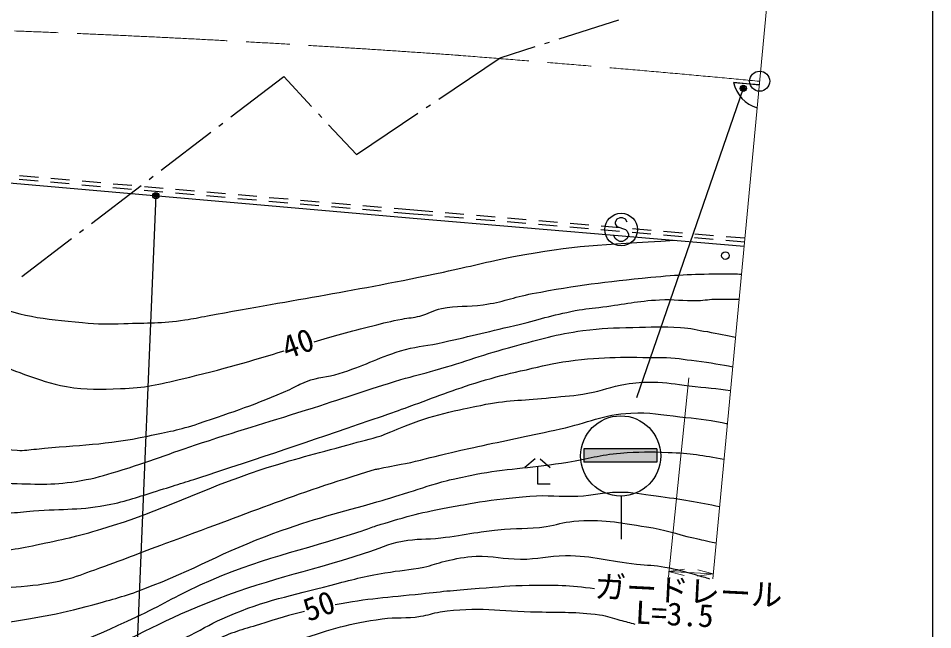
# Model space of a CAD drawing. Units: millimetres, scale not verified. Extents: x 40000 to 680000, y 20000 to 380760.
# Drawn here: x 506020 to 579000, y 244214 to 292998 of the extents above; entities that cross this region are included whole.
import ezdxf
from ezdxf.enums import TextEntityAlignment as Align

# ---------------------------------------------------------------- set-up
doc = ezdxf.new("R2010")
doc.units = ezdxf.units.MM
doc.header["$LTSCALE"] = 1000
doc.header["$PDMODE"] = 32
doc.header["$PDSIZE"] = 500
doc.linetypes.add('CHAIN', pattern=[18.5, 12, -1.5, 3.5, -1.5])
for name, color, linetype, lineweight in [('M-BGD', 7, 'Continuous', 25), ('M-BGD-HTXT', 7, 'Continuous', 13), ('M-BMK', 2, 'CHAIN', 13), ('M-BMK-SRVR', 3, 'Continuous', 25), ('M-STR-HTXT', 7, 'Continuous', 13), ('M-STR-STRC', 7, 'Continuous', 25), ('M-TTL-BAND', 7, 'Continuous', 25)]:
    doc.layers.add(name, color=color, linetype=linetype, lineweight=lineweight)
doc.styles.add('ＭＳ ゴシック', font='')
doc.styles.get('ＭＳ ゴシック').set_extended_font_data('MS Gothic')

msp = doc.modelspace()

# ---------------------------------------------------------------- hatches: boundary and pattern name
at = {"layer": 'M-STR-STRC'}
msp.add_hatch(color=256, dxfattribs=at).paths.add_polyline_path([(556988, 257571), (556988, 258651), (551157, 258651), (551157, 257571)])

# ---------------------------------------------------------------- linework, layer by layer
at = {"layer": 'M-BGD'}
for p, q in [((549183, 291347), (553943, 292876)), ((544478, 289835), (547279, 290735)), ((548041, 290980), (548421, 291102)), ((539571, 286541), (544478, 289835)), ((522987, 285123), (527216, 288350)), ((527216, 288350), (529428, 285973)), ((563105, 287868), (565165, 287723)), ((538574, 285872), (538907, 286095)), ((529973, 285388), (530246, 285095)), ((533003, 282133), (537910, 285427)), ((522033, 284395), (522351, 284638)), ((517423, 280876), (521397, 283910)), ((530791, 284509), (533003, 282133)), ((506128, 280455), (507622, 280324)), ((516469, 280148), (516787, 280391)), ((506102, 280156), (507596, 280026)), ((508592, 279938), (510087, 279808)), ((508618, 280237), (510113, 280107)), ((511083, 279721), (512577, 279590)), ((511109, 280019), (512603, 279889)), ((511858, 276629), (515833, 279663)), ((513599, 279802), (515094, 279671)), ((516090, 279584), (517584, 279453)), ((513573, 279503), (515068, 279372)), ((516064, 279285), (517558, 279154)), ((518554, 279067), (520049, 278936)), ((518580, 279366), (520075, 279235)), ((521045, 278849), (522539, 278718)), ((521071, 279148), (522565, 279017)), ((523561, 278930), (525056, 278799)), ((523535, 278631), (525030, 278501)), ((526026, 278413), (527520, 278283)), ((526052, 278712), (527546, 278582)), ((528516, 278196), (530011, 278065)), ((528542, 278494), (530037, 278364)), ((531033, 278277), (532527, 278146)), ((533523, 278059), (535018, 277928)), ((531007, 277978), (532501, 277847)), ((533497, 277760), (534992, 277629)), ((535988, 277542), (537569, 277404)), ((536014, 277841), (537595, 277703)), ((537569, 277404), (539066, 277277)), ((537595, 277703), (539093, 277576)), ((540090, 277492), (541584, 277365)), ((540063, 277193), (541557, 277066)), ((542554, 276982), (544049, 276856)), ((542581, 277281), (544075, 277155)), ((545045, 276772), (546540, 276645)), ((545072, 277070), (546567, 276944)), ((547563, 276860), (549058, 276733)), ((550054, 276649), (551549, 276523)), ((510904, 275901), (511222, 276144)), ((547536, 276561), (549031, 276435)), ((550027, 276350), (551522, 276224)), ((552518, 276140), (554013, 276013)), ((552545, 276438), (554040, 276312)), ((555009, 275929), (556504, 275803)), ((555036, 276228), (556531, 276101)), ((557527, 276017), (559022, 275891)), ((506294, 272383), (510268, 275416)), ((557501, 275718), (558995, 275592)), ((559992, 275508), (561486, 275381)), ((560019, 275807), (561513, 275680)), ((562483, 275297), (563980, 275170)), ((562510, 275596), (564008, 275469)), ((547260, 257857), (546460, 257157)), ((547660, 257857), (548460, 257157)), ((547460, 257257), (547460, 255857)), ((547460, 255857), (548460, 255857))]:
    msp.add_line(p, q, dxfattribs=at)
msp.add_lwpolyline([(483078, 281821), (537539, 277057), (563948, 274824)], dxfattribs=at)
for centre, radius, start, end in [((565768, 288475), 2731, 192.84263, 253.42279), ((428810, -1157139), 1451234, 84.60885, 84.69034)]:
    msp.add_arc(centre, radius, start, end, dxfattribs=at)
for points, knots in [([(497554, 280555), (497064, 279759), (496817, 279348), (496717, 278480), (496616, 277591), (496728, 277035), (497099, 276220), (497798, 274691), (498569, 274006), (499829, 272893), (501044, 271818), (501642, 270997), (503150, 270399), (506114, 269223), (507962, 268998), (511138, 268717), (512425, 268604), (513153, 268600), (514444, 268646), (516348, 268713), (517429, 268654), (519314, 268929), (520027, 269033), (520421, 269128), (521130, 269259), (528483, 270616), (532635, 271205), (539951, 272751), (542142, 273214), (543351, 273564), (545551, 273982), (550503, 274922), (552329, 274898), (558388, 275294)], [0, 0, 0, 0, 1, 1, 1, 2, 2, 2, 3, 3, 3, 4, 4, 4, 5, 5, 5, 6, 6, 6, 7, 7, 7, 8, 8, 8, 9, 9, 9, 10, 10, 10, 11, 11, 11, 11]), ([(482658, 278109), (484747, 277655), (485298, 277518), (487005, 277218), (487738, 277089), (488181, 277145), (488885, 276904), (490856, 276231), (491759, 275367), (493456, 274159), (495604, 272630), (496684, 271602), (498634, 269825), (499309, 269210), (499530, 268697), (500251, 268137), (501581, 267104), (502341, 266518), (503837, 265744), (504852, 265218), (505448, 264969), (506526, 264586), (507807, 264131), (508531, 263853), (509870, 263619), (511532, 263328), (512499, 263398), (514185, 263447), (516131, 263504), (517210, 263793), (519105, 264235), (522328, 264987), (524750, 265713), (527227, 266459)], [0, 0, 0, 0, 1, 1, 1, 2, 2, 2, 3, 3, 3, 4, 4, 4, 5, 5, 5, 6, 6, 6, 7, 7, 7, 8, 8, 8, 9, 9, 9, 10, 10, 10, 11, 11, 11, 11]), ([(482219, 276586), (484332, 275592), (485046, 275208), (486693, 274063), (488783, 272610), (489776, 271532), (491480, 269640), (493240, 267687), (493736, 266185), (495537, 264270), (497109, 262599), (498198, 261841), (500146, 260629), (501170, 259993), (501827, 259778), (502949, 259333), (504069, 258889), (504724, 258590), (505927, 258529), (506529, 258499), (506867, 258572), (507466, 258632), (510946, 258981), (512938, 258943), (516360, 259665), (517954, 260001), (518866, 260142), (520409, 260666), (523282, 261642), (524907, 262169), (527686, 263388), (528214, 263620), (528480, 263821), (529022, 264020), (530007, 264381), (530629, 264348), (531633, 264654), (533583, 265247), (534581, 265856), (536526, 266464), (537663, 266819), (538353, 266804), (539516, 267061), (541917, 267590), (543254, 267922), (545646, 268494), (547535, 268945), (548570, 269303), (550477, 269673), (551326, 269837), (551814, 269853), (552672, 269965), (554435, 270197), (555412, 270442), (557188, 270539), (558381, 270603), (559052, 270440), (560246, 270481), (560846, 270501), (561179, 270588), (561780, 270595), (562438, 270602), (563010, 270596), (563547, 270578)], [0, 0, 0, 0, 1, 1, 1, 2, 2, 2, 3, 3, 3, 4, 4, 4, 5, 5, 5, 6, 6, 6, 7, 7, 7, 8, 8, 8, 9, 9, 9, 10, 10, 10, 11, 11, 11, 12, 12, 12, 13, 13, 13, 14, 14, 14, 15, 15, 15, 16, 16, 16, 17, 17, 17, 18, 18, 18, 19, 19, 19, 20, 20, 20, 21, 21, 21, 21]), ([(481305, 273417), (482726, 272532), (483161, 272245), (484261, 271373), (485534, 270363), (486182, 269711), (487293, 268525), (489974, 265662), (490737, 263410), (493522, 260647), (494868, 259312), (495651, 258536), (497298, 257598), (498363, 256992), (499056, 256810), (500252, 256542), (502282, 256087), (503460, 255974), (505539, 255892), (507688, 255807), (508920, 255754), (511040, 256113), (512183, 256307), (512805, 256516), (513916, 256848), (516570, 257642), (518002, 258260), (520638, 259115), (524121, 260244), (526090, 260818), (529580, 261926), (532307, 262792), (533813, 263347), (536554, 264168), (537620, 264487), (538236, 264602), (539304, 264915), (541775, 265639), (543123, 266170), (545610, 266841), (547727, 267411), (548912, 267784), (551084, 268084), (552625, 268296), (553504, 268291), (555058, 268328), (556551, 268363), (557391, 268423), (558881, 268333), (559723, 268282), (560182, 268135), (561014, 267995), (561864, 267851), (562584, 267707), (563263, 267568)], [0, 0, 0, 0, 1, 1, 1, 2, 2, 2, 3, 3, 3, 4, 4, 4, 5, 5, 5, 6, 6, 6, 7, 7, 7, 8, 8, 8, 9, 9, 9, 10, 10, 10, 11, 11, 11, 12, 12, 12, 13, 13, 13, 14, 14, 14, 15, 15, 15, 16, 16, 16, 17, 17, 17, 18, 18, 18, 18]), ([(529626, 267177), (531042, 267594), (532555, 268021), (534303, 268467), (535214, 268700), (535726, 268823), (536649, 269000), (537204, 269106), (537528, 269102), (538075, 269242), (538762, 269416), (539095, 269698), (539790, 269837), (541076, 270093), (541834, 269969), (543133, 270143), (544685, 270352), (545503, 270745), (547043, 271031), (550706, 271711), (552784, 271971), (556492, 272332), (558763, 272553), (560045, 272606), (562327, 272605), (562854, 272605), (563309, 272600), (563737, 272589)], [0, 0, 0, 0, 1, 1, 1, 2, 2, 2, 3, 3, 3, 4, 4, 4, 5, 5, 5, 6, 6, 6, 7, 7, 7, 8, 8, 8, 9, 9, 9, 9]), ([(480491, 270768), (481290, 270150), (481518, 269888), (482144, 269288), (484984, 266569), (485581, 264202), (487958, 261069), (488783, 259981), (489006, 259119), (490106, 258309), (492442, 256586), (493769, 255525), (496482, 254493), (497236, 254207), (497669, 254052), (498463, 253915), (500221, 253612), (501210, 253354), (502994, 253340), (503849, 253334), (504324, 253437), (505176, 253507), (505980, 253573), (506429, 253616), (507232, 253686), (509642, 253896), (511034, 253730), (513401, 254223), (514968, 254549), (515806, 254897), (517337, 255363), (518780, 255804), (519586, 256058), (521019, 256529), (526556, 258347), (529730, 259419), (535083, 261259)], [0, 0, 0, 0, 1, 1, 1, 2, 2, 2, 3, 3, 3, 4, 4, 4, 5, 5, 5, 6, 6, 6, 7, 7, 7, 8, 8, 8, 9, 9, 9, 10, 10, 10, 11, 11, 11, 12, 12, 12, 12]), ([(479195, 266978), (480374, 265383), (480721, 264898), (481571, 263484), (482512, 261918), (482638, 260804), (483708, 259323), (485089, 257411), (486125, 256505), (488003, 255076), (489944, 253599), (491157, 252872), (493432, 251992), (495300, 251269), (496411, 250941), (498404, 250736), (501023, 250466), (502523, 250312), (505142, 250580), (506062, 250674), (506570, 250797), (507475, 250986), (509530, 251415), (510689, 251643), (512697, 252254), (517762, 253796), (520370, 255329), (525397, 256988), (528078, 257873), (529633, 258198), (532346, 258977), (533391, 259277), (534086, 259397), (534979, 259694)], [0, 0, 0, 0, 1, 1, 1, 2, 2, 2, 3, 3, 3, 4, 4, 4, 5, 5, 5, 6, 6, 6, 7, 7, 7, 8, 8, 8, 9, 9, 9, 10, 10, 10, 11, 11, 11, 11]), ([(537649, 262171), (539526, 262867), (541010, 263466), (543304, 264138), (544567, 264508), (545288, 264670), (546571, 264962), (547885, 265261), (548617, 265464), (549952, 265647), (552825, 266041), (554470, 265940), (557370, 265934), (558460, 265931), (559065, 265796), (560146, 265659), (561258, 265519), (562170, 265362), (563039, 265192)], [0, 0, 0, 0, 1, 1, 1, 2, 2, 2, 3, 3, 3, 4, 4, 4, 5, 5, 5, 6, 6, 6, 6]), ([(543345, 262204), (545259, 262564), (546481, 262503), (548517, 262731), (549675, 262861), (550337, 262853), (551481, 263075), (552665, 263305), (553293, 263601), (554483, 263798), (555327, 263938), (555811, 263977), (556666, 263965), (557805, 263948), (558437, 263815), (559568, 263678), (560877, 263519), (561802, 263470), (562859, 263288)], [0, 0, 0, 0, 1, 1, 1, 2, 2, 2, 3, 3, 3, 4, 4, 4, 5, 5, 5, 6, 6, 6, 6]), ([(543129, 258924), (545185, 259367), (546838, 259698), (549297, 260240), (551492, 260723), (552667, 261394), (554912, 261504), (556439, 261578), (557294, 261366), (558814, 261204), (560145, 261062), (560895, 260996), (562208, 260741), (562347, 260714), (562481, 260687), (562611, 260660)], [0, 0, 0, 0, 1, 1, 1, 2, 2, 2, 3, 3, 3, 4, 4, 4, 5, 5, 5, 5]), ([(477138, 260960), (478713, 258360), (479207, 257381), (481038, 255509), (482306, 254213), (483081, 253533), (484561, 252486), (485846, 251576), (486620, 251123), (488059, 250484), (490024, 249611), (491159, 249181), (493221, 248572), (494182, 248288), (494719, 248107), (495707, 247944), (497564, 247638), (498621, 247535), (500502, 247470), (502750, 247394), (504017, 247460), (506256, 247667), (507631, 247793), (508409, 247880), (509750, 248213), (510697, 248448), (511200, 248677), (512121, 248998), (514359, 249779), (515581, 250302), (517808, 251112), (524285, 253466), (527845, 254999), (534443, 256986), (534577, 257027), (534694, 257048), (534805, 257061)], [0, 0, 0, 0, 1, 1, 1, 2, 2, 2, 3, 3, 3, 4, 4, 4, 5, 5, 5, 6, 6, 6, 7, 7, 7, 8, 8, 8, 9, 9, 9, 10, 10, 10, 11, 11, 11, 12, 12, 12, 12]), ([(475950, 259039), (477465, 256450), (478034, 255489), (479829, 253590), (481650, 251664), (482920, 250811), (485145, 249370), (487341, 247948), (488847, 247652), (491243, 246602), (492146, 246205), (492614, 245870), (493565, 245608), (495485, 245079), (496584, 244827), (498563, 244604), (499994, 244443), (500808, 244440), (502247, 244495), (503053, 244526), (503507, 244546), (504303, 244674), (507320, 245160), (509030, 245389), (511973, 246210), (513576, 246657), (514490, 246874), (516046, 247464), (520172, 249027), (522281, 250405), (526425, 251917), (529629, 253087), (531720, 253570), (534629, 254407)], [0, 0, 0, 0, 1, 1, 1, 2, 2, 2, 3, 3, 3, 4, 4, 4, 5, 5, 5, 6, 6, 6, 7, 7, 7, 8, 8, 8, 9, 9, 9, 10, 10, 10, 11, 11, 11, 11]), ([(542982, 256702), (545243, 257079), (547147, 257146), (549885, 257591), (551524, 257858), (552422, 258167), (554077, 258303), (555564, 258425), (556405, 258416), (557896, 258364), (559656, 258303), (560668, 258124), (562342, 257815)], [0, 0, 0, 0, 1, 1, 1, 2, 2, 2, 3, 3, 3, 4, 4, 4, 4]), ([(474301, 256375), (476572, 253021), (477259, 251759), (479796, 249389), (481311, 247973), (482167, 247150), (483926, 246050), (486374, 244519), (487800, 243713), (490465, 242601), (492339, 241819), (493417, 241402), (495400, 240967), (497336, 240542), (498481, 240485), (500460, 240594), (502139, 240687), (503105, 240736), (504724, 241192), (509030, 242408), (511385, 243346), (515444, 245230), (517463, 246167), (518511, 246863), (520538, 247785), (525381, 249987), (528406, 250430), (533452, 252115), (533887, 252260), (534230, 252382), (534568, 252498)], [0, 0, 0, 0, 1, 1, 1, 2, 2, 2, 3, 3, 3, 4, 4, 4, 5, 5, 5, 6, 6, 6, 7, 7, 7, 8, 8, 8, 9, 9, 9, 10, 10, 10, 10]), ([(537186, 255181), (538235, 255519), (539032, 255800), (540281, 256125), (540335, 256139), (540388, 256153), (540441, 256166)], [0, 0, 0, 0, 1, 1, 1, 2, 2, 2, 2]), ([(542830, 254409), (544067, 254604), (545258, 254743), (546848, 254869), (548337, 254986), (549179, 254812), (550671, 254873), (551933, 254925), (552625, 255173), (553888, 255193), (555076, 255211), (555738, 255047), (556916, 254893), (558948, 254629), (560358, 254382), (561986, 254043)], [0, 0, 0, 0, 1, 1, 1, 2, 2, 2, 3, 3, 3, 4, 4, 4, 5, 5, 5, 5]), ([(472533, 253516), (474077, 251511), (474630, 250922), (476099, 249372), (478971, 246340), (481042, 245122), (484346, 242568), (485488, 241685), (486062, 241085), (487314, 240364), (488916, 239441), (489799, 238825), (491568, 238287), (493180, 237798), (494163, 237819), (495846, 237737), (497042, 237679), (497721, 237686), (498912, 237817), (500360, 237975), (501156, 238205), (502557, 238603), (506008, 239585), (507831, 240486), (511158, 241831), (515088, 243419), (517094, 244764), (521031, 246334), (525834, 248250), (528730, 248741), (533656, 250311), (534840, 250688), (535461, 251063), (536683, 251286), (537860, 251501), (538546, 251404), (539734, 251541), (540784, 251662), (541556, 251801), (542377, 251933)], [0, 0, 0, 0, 1, 1, 1, 2, 2, 2, 3, 3, 3, 4, 4, 4, 5, 5, 5, 6, 6, 6, 7, 7, 7, 8, 8, 8, 9, 9, 9, 10, 10, 10, 11, 11, 11, 12, 12, 12, 13, 13, 13, 13]), ([(537058, 253247), (537917, 253476), (538658, 253640), (539730, 253848), (539924, 253886), (540112, 253922), (540295, 253957)], [0, 0, 0, 0, 1, 1, 1, 2, 2, 2, 2]), ([(542377, 251933), (543288, 252076), (543541, 252104), (544290, 252191), (545786, 252364), (546649, 252222), (548138, 252448), (549006, 252580), (549471, 252787), (550345, 252867), (552615, 253073), (553909, 252763), (556162, 252419), (557644, 252194), (558436, 251870), (559898, 251541), (560606, 251381), (560831, 251330), (561712, 251138)], [0, 0, 0, 0, 1, 1, 1, 2, 2, 2, 3, 3, 3, 4, 4, 4, 5, 5, 5, 6, 6, 6, 6]), ([(470162, 250849), (475281, 245435), (476729, 243486), (481776, 239764), (483595, 238423), (484580, 237601), (486549, 236490), (487941, 235704), (488794, 235345), (490348, 234968), (491985, 234570), (492942, 234462), (494626, 234418), (496181, 234376), (497058, 234456), (498600, 234662), (500416, 234905), (501445, 235109), (503166, 235740), (506898, 237108), (508829, 238275), (512384, 240053), (513760, 240742), (514506, 241174), (515876, 241874), (517382, 242643), (518248, 243027), (519760, 243784), (520915, 244362), (521523, 244770), (522711, 245276), (525816, 246600), (527724, 246897), (530984, 247772), (532648, 248218), (533588, 248453), (535286, 248748), (536493, 248959), (537190, 248954), (538389, 249206), (539064, 249348), (539418, 249527), (540092, 249675), (541042, 249884), (541579, 250034), (542551, 250069), (543938, 250119), (544709, 249858), (546097, 249846), (547506, 249834), (548284, 250129), (549693, 250128), (551922, 250126), (553142, 249681), (555358, 249441), (556245, 249345), (556752, 249371), (557630, 249217), (558616, 249043), (559151, 248856), (560116, 248589), (560497, 248483), (560854, 248381), (561192, 248280)], [0, 0, 0, 0, 1, 1, 1, 2, 2, 2, 3, 3, 3, 4, 4, 4, 5, 5, 5, 6, 6, 6, 7, 7, 7, 8, 8, 8, 9, 9, 9, 10, 10, 10, 11, 11, 11, 12, 12, 12, 13, 13, 13, 14, 14, 14, 15, 15, 15, 16, 16, 16, 17, 17, 17, 18, 18, 18, 19, 19, 19, 20, 20, 20, 21, 21, 21, 21]), ([(511049, 237370), (509414, 236444), (508373, 235695), (506482, 234860), (503310, 233459), (501449, 232711), (498025, 232159), (495587, 231767), (494174, 231921), (491705, 231991), (490440, 232026), (489705, 231965), (488476, 232271), (486491, 232765), (485474, 233433), (483765, 234558), (481884, 235797), (481016, 236750), (479319, 238233), (477817, 239545), (476967, 240276), (475572, 241702), (474200, 243105), (473586, 244035), (472218, 245443), (470938, 246760), (470476, 247187), (468822, 248696)], [0, 0, 0, 0, 1, 1, 1, 2, 2, 2, 3, 3, 3, 4, 4, 4, 5, 5, 5, 6, 6, 6, 7, 7, 7, 8, 8, 8, 9, 9, 9, 9]), ([(552017, 247480), (550007, 247740), (548833, 247778), (546781, 247740), (545226, 247712), (544357, 247615), (542807, 247496), (540996, 247356), (539982, 247261), (538177, 247061), (535479, 246763), (533911, 246692), (531317, 246205)], [0, 0, 0, 0, 1, 1, 1, 2, 2, 2, 3, 3, 3, 4, 4, 4, 4]), ([(518956, 239331), (519294, 239528), (519646, 239729), (520017, 239936), (520366, 240131), (520584, 240195), (520950, 240354), (523876, 241625), (525493, 242411), (528517, 243429), (531011, 244268), (532443, 244719), (535050, 245077), (536244, 245240), (536937, 245100), (538129, 245282), (538748, 245377), (539073, 245547), (539693, 245637), (542697, 246074), (544430, 245703), (547465, 245634), (549398, 245590), (550494, 245658), (552411, 245400), (553056, 245313), (553397, 245153), (554026, 244986), (554454, 244872), (554854, 244766), (555235, 244666)], [0, 0, 0, 0, 1, 1, 1, 2, 2, 2, 3, 3, 3, 4, 4, 4, 5, 5, 5, 6, 6, 6, 7, 7, 7, 8, 8, 8, 9, 9, 9, 10, 10, 10, 10]), ([(466880, 245577), (469461, 242432), (470240, 241497), (472626, 239099), (475126, 236587), (476525, 235130), (479415, 233078), (481705, 231453), (483139, 230721), (485738, 229657), (487786, 228819), (489032, 228516), (491231, 228270), (493033, 228068), (494074, 228233), (495869, 228499), (497612, 228756), (498616, 228898), (500258, 229537), (502849, 230545), (504072, 231610), (506589, 232792), (508136, 233519), (509167, 233555), (510675, 234361), (511642, 234878), (512486, 235362), (513269, 235831)], [0, 0, 0, 0, 1, 1, 1, 2, 2, 2, 3, 3, 3, 4, 4, 4, 5, 5, 5, 6, 6, 6, 7, 7, 7, 8, 8, 8, 9, 9, 9, 9]), ([(528850, 245676), (527704, 245393), (526680, 245081), (525266, 244638), (523853, 244194), (523030, 244000), (521701, 243346), (519815, 242418), (518944, 241566), (517110, 240540), (516244, 240055), (515525, 239682), (514829, 239331)], [0, 0, 0, 0, 1, 1, 1, 2, 2, 2, 3, 3, 3, 4, 4, 4, 4])]:
    msp.add_open_spline(points, degree=3, knots=knots, dxfattribs=at)
for points in [[(535083, 261259), (536366, 261715), (536366, 261715), (537649, 262171)], [(540804, 261667), (542075, 261935), (542075, 261935), (543345, 262204)], [(537553, 260729), (538703, 261143), (539689, 261412), (540804, 261667)], [(534979, 259694), (536266, 260211), (536266, 260211), (537553, 260729)], [(537343, 257556), (538400, 257814), (539328, 258071), (540586, 258362)], [(540586, 258362), (541857, 258643), (541857, 258643), (543129, 258924)], [(534763, 257062), (536053, 257309), (536053, 257309), (537343, 257556)], [(540441, 256166), (541711, 256434), (541711, 256434), (542982, 256702)], [(534629, 254407), (535908, 254794), (535908, 254794), (537186, 255181)], [(540295, 253957), (541563, 254183), (541563, 254183), (542830, 254409)], [(534568, 252498), (535813, 252873), (535813, 252873), (537058, 253247)]]:
    msp.add_open_spline(points, degree=3, dxfattribs=at)
at = {"layer": 'M-BGD-HTXT'}
msp.add_line((561441, 248268), (572014, 360302), dxfattribs=at)
at = {"layer": 'M-BMK'}
for centre, radius, start, end in [((466369, -748929), 1041661, 85.8825, 90.13564), ((428810, -1157139), 1451536, 84.60885, 85.56073)]:
    msp.add_arc(centre, radius, start, end, dxfattribs=at)
at = {"layer": 'M-BMK-SRVR'}
msp.add_circle((565189, 287977), 800, dxfattribs=at)
at = {"layer": 'M-STR-HTXT'}
for p, q in [((559525, 264320), (557926, 248443)), ((557916, 248848), (559177, 249035)), ((561479, 248670), (560243, 248982)), ((561479, 248670), (557916, 248848)), ((557916, 248848), (559152, 248536)), ((561479, 248670), (560218, 248483))]:
    msp.add_line(p, q, dxfattribs=at)
at = {"layer": 'M-STR-STRC'}
for p, q in [((563879, 287406), (555367, 262703)), ((516996, 278854), (515401, 240604)), ((553781, 276966), (553663, 276729)), ((553663, 276729), (553663, 276611)), ((553663, 276611), (553781, 276375)), ((554018, 277084), (553781, 276966)), ((554254, 277084), (554018, 277084)), ((554490, 276966), (554254, 277084)), ((554609, 276729), (554490, 276966)), ((553781, 276375), (554490, 276138)), ((554490, 276138), (554609, 276020)), ((554609, 276020), (554727, 275784)), ((553663, 275429), (553545, 275666)), ((553781, 275311), (553663, 275429)), ((554018, 275193), (553781, 275311)), ((554254, 275193), (554018, 275193)), ((554490, 275311), (554254, 275193)), ((554609, 275429), (554490, 275311)), ((554727, 275666), (554609, 275429)), ((554727, 275784), (554727, 275666)), ((556988, 258651), (551157, 258651)), ((551157, 258651), (551157, 257571)), ((556988, 258651), (556988, 257571)), ((556988, 257571), (551157, 257571)), ((554130, 254878), (554130, 251430))]:
    msp.add_line(p, q, dxfattribs=at)
for centre, radius in [((563879, 287406), 150), ((563879, 287406), 120), ((563879, 287406), 90), ((563879, 287406), 60), ((563879, 287406), 30), ((516996, 278854), 150), ((516996, 278854), 120), ((516996, 278854), 90), ((516996, 278854), 60), ((516996, 278854), 30), ((554136, 276138), 1300), ((562460, 274069), 305), ((554095, 258078), 3200)]:
    msp.add_circle(centre, radius, dxfattribs=at)
for p in [(563879, 287406), (516996, 278854)]:
    msp.add_point(p, dxfattribs=at)
at = {"layer": 'M-TTL-BAND'}
msp.add_line((579000, 20000), (579000, 370000), dxfattribs=at)

# ---------------------------------------------------------------- texts
at = {"layer": 'M-BGD', "style": 'ＭＳ ゴシック'}
for s, p in [('40', (527659, 265262)), ('50', (529338, 244323))]:
    msp.add_text(s, height=1833, rotation=19.852, dxfattribs=at).set_placement(p, align=Align.BOTTOM_LEFT)
at = {"layer": 'M-STR-HTXT', "style": 'ＭＳ ゴシック'}
for s, p in [('ガードレール', (559446, 245864)), ('L=3.5', (558331, 244003))]:
    msp.add_text(s, height=1833, rotation=357.14, dxfattribs=at).set_placement(p, align=Align.BOTTOM_CENTER)

doc.saveas('drawing.dxf')
